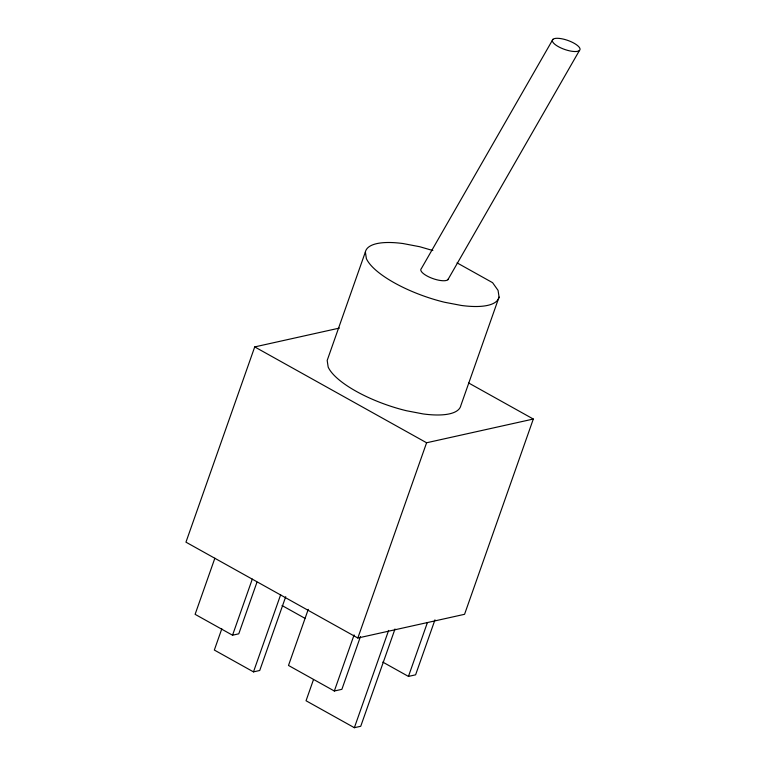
<?xml version="1.0" encoding="UTF-8"?>
<svg xmlns="http://www.w3.org/2000/svg" width="766" height="766" viewBox="0 0 766 766"><rect width="100%" height="100%" fill="white"/><g stroke="black" fill="none" stroke-linecap="round" stroke-linejoin="round"><path stroke-width="1.15" d="M339.395 328.087L254.724 346.912L185.956 542.165L357.837 638.021L464.56 614.303L533.318 419.04L468.735 383.029M214.863 558.222L195.11 614.332L232.538 635.206L238.781 633.817L256.964 582.198M221.814 628.8L214.336 650.047L253.489 671.878L259.731 670.489L285.728 596.685M432.847 250.53L419.749 246.729L403.127 243.559A70.587 23.095 19.4 0 0 365.382 251.947L327.187 360.422L328.174 367.077A70.587 23.095 19.4 0 0 406.497 410.748L423.11 413.927A70.587 23.095 19.4 0 0 460.854 405.53L499.059 297.055L498.072 290.41L492.595 282.683L457.072 262.872M232.538 635.206L252.301 579.096M253.489 671.878L280.662 594.713M308.258 609.343L288.495 665.453L334.33 691.009L341.885 689.333L360.451 636.594M313.524 679.509L306.046 700.756L354.361 727.7L360.738 726.283L394.997 628.991M334.33 691.009L354.093 634.909M357.837 638.021L426.595 442.767L533.318 419.04M354.361 727.7L388.621 630.408M382.77 662.092L408.45 676.416L427.418 622.547M434.973 619.838L415.603 674.827L408.45 676.416M552.928 39.325L421.386 268.531A14.602 4.778 19.4 0 0 432.321 278.374A14.602 4.778 19.4 0 0 448.493 278.613M447.89 279.714L579.441 50.508A14.602 4.778 19.4 0 0 563.087 39.047A14.602 4.778 19.4 0 0 556.02 45.184A14.602 4.778 19.4 0 0 579.441 50.508M254.724 346.912L426.595 442.767M282.051 605.542L304.935 618.306M365.382 251.947L366.368 258.602A70.587 23.095 19.4 0 0 444.692 302.283L461.314 305.452A70.587 23.095 19.4 0 0 499.059 297.055"/></g></svg>
